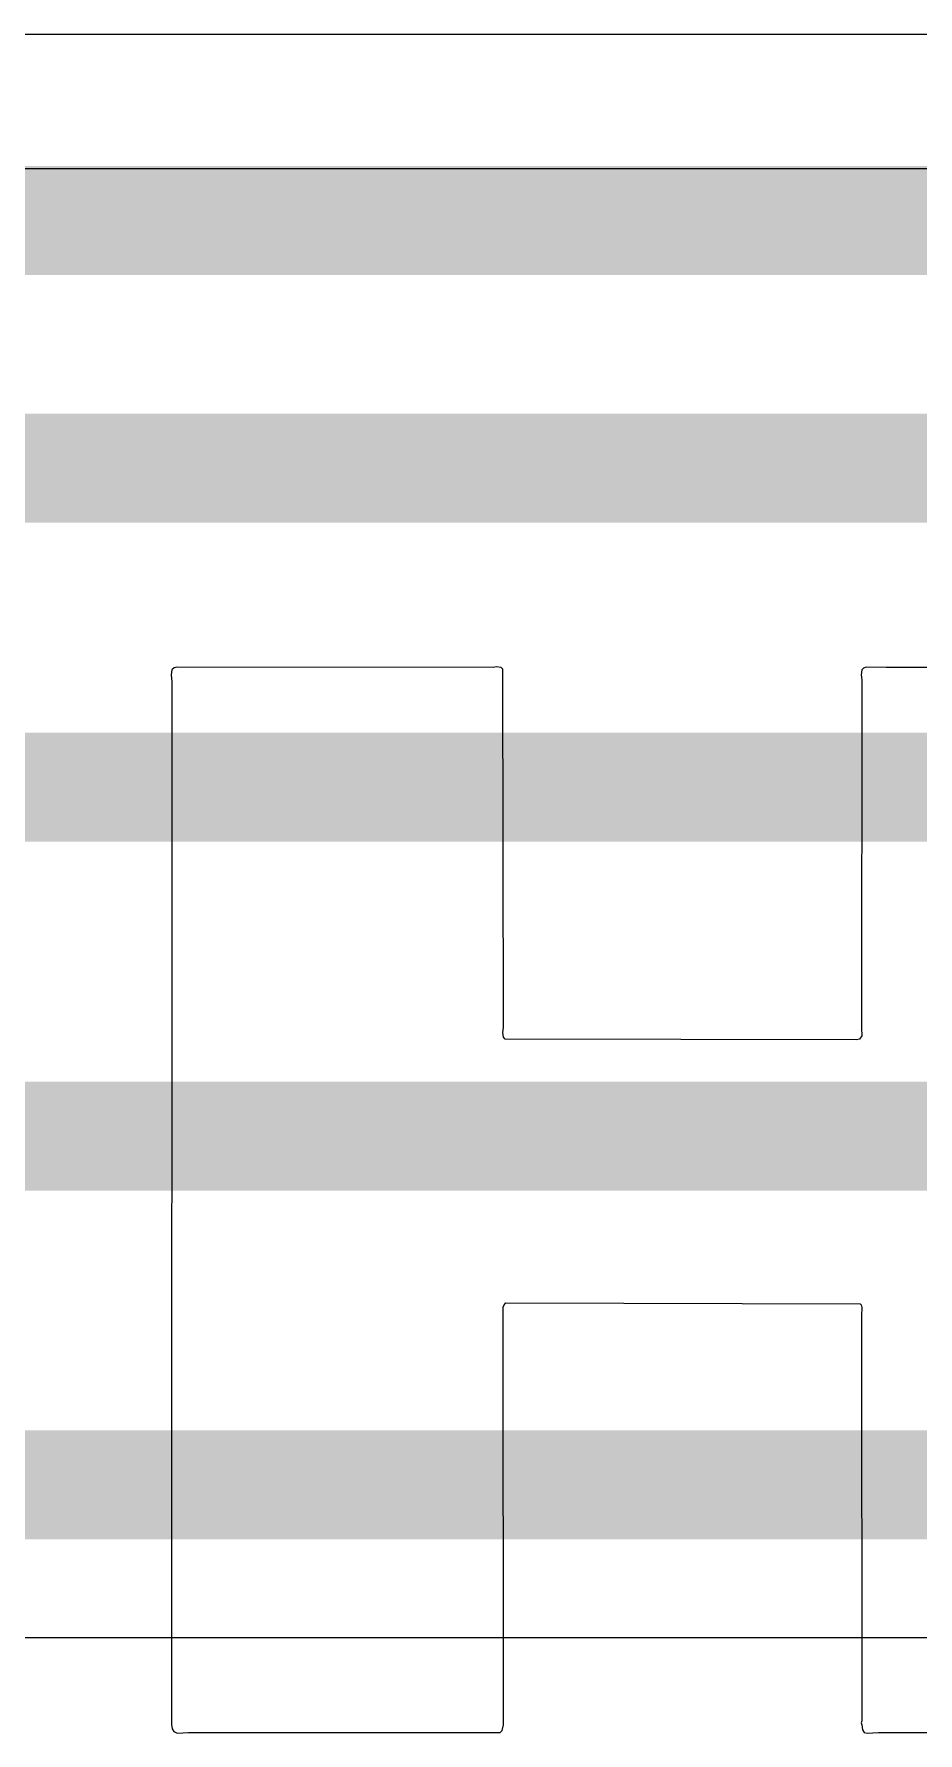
# Model space of a CAD drawing. Header units: inches. Extents: x -8 to 210, y -39 to 109.
# Drawn here: x 42.406 to 44.053, y 34.803 to 37.97 of the extents above; entities that cross this region are included whole.
import ezdxf

# ---------------------------------------------------------------- set-up
doc = ezdxf.new("R2010")
doc.units = ezdxf.units.IN
doc.layers.add('Bottom Layer', color=5, linetype='Continuous')
doc.layers.add('Bottom Overlay', color=54, linetype='Continuous')

msp = doc.modelspace()

# ---------------------------------------------------------------- linework, layer by layer
at = {"layer": 'Bottom Layer'}
msp.add_line((19.5296, 34.9807), (60.013, 34.9807), dxfattribs=at)
at = {"layer": 'Bottom Layer', "const_width": 0.2032}
for points in [[(20.4671, 37.6222), (58.1962, 37.6222)], [(17.9324, 37.1602), (58.6994, 37.1602)], [(18.6278, 36.5656), (59.4964, 36.5656)], [(18.6278, 35.9156), (60.3192, 35.9156)], [(18.8189, 35.2656), (60.131, 35.2656)]]:
    msp.add_lwpolyline(points, dxfattribs=at)
at = {"layer": 'Bottom Overlay'}
for p, q in [((51.6908, 37.9697), (40.1882, 37.9684)), ((40.5765, 37.7192), (51.4475, 37.7185)), ((42.6631, 36.7844), (42.6617, 36.7753)), ((42.6617, 36.7753), (42.6631, 36.7621)), ((42.667, 36.7884), (42.6631, 36.7844)), ((42.6722, 36.7897), (42.667, 36.7884)), ((43.2619, 36.789), (42.6722, 36.7897)), ((43.2672, 36.7903), (43.2619, 36.789)), ((43.2764, 36.789), (43.2672, 36.7903)), ((43.2796, 36.7858), (43.2764, 36.789)), ((43.281, 36.118), (43.2796, 36.7858)), ((43.9487, 36.7844), (43.9474, 36.7753)), ((43.9474, 36.7753), (43.9487, 36.7661)), ((43.952, 36.7877), (43.9487, 36.7844)), ((43.9566, 36.7897), (43.952, 36.7877)), ((43.994, 36.789), (43.9566, 36.7897)), ((43.9953, 36.789), (43.994, 36.789)), ((44.5476, 36.789), (43.9953, 36.789)), ((42.6631, 36.7621), (42.6624, 34.8186)), ((43.9487, 36.7661), (43.9481, 36.1173)), ((43.2796, 36.1088), (43.281, 36.118)), ((43.281, 36.0996), (43.2796, 36.1088)), ((43.9481, 36.1173), (43.9487, 36.1023)), ((43.2842, 36.0964), (43.281, 36.0996)), ((43.9389, 36.095), (43.2842, 36.0964)), ((43.9441, 36.0964), (43.9389, 36.095)), ((43.9487, 36.1023), (43.9441, 36.0964)), ((43.2803, 35.5965), (43.2823, 35.6011)), ((43.281, 34.8179), (43.2803, 35.5965)), ((43.2823, 35.6011), (43.2855, 35.6044)), ((43.2855, 35.6044), (43.9454, 35.6031)), ((43.9454, 35.6031), (43.9474, 35.6011)), ((43.9474, 35.6011), (43.9487, 35.5959)), ((43.9487, 35.5959), (43.9481, 35.5808)), ((43.9481, 35.5808), (43.9487, 34.8258)), ((42.6624, 34.8186), (42.6637, 34.8107)), ((42.6637, 34.8107), (42.6663, 34.8055)), ((42.6663, 34.8055), (42.6729, 34.8028)), ((43.2744, 34.8035), (43.2783, 34.8074)), ((43.2783, 34.8074), (43.281, 34.8179)), ((43.9487, 34.8258), (43.9474, 34.8219)), ((43.9474, 34.8219), (43.9487, 34.8179)), ((43.9487, 34.8179), (43.95, 34.8087)), ((43.95, 34.8087), (43.9533, 34.8041)), ((42.6729, 34.8028), (42.6939, 34.8041)), ((42.6939, 34.8041), (43.2744, 34.8035)), ((43.9533, 34.8041), (43.9585, 34.8028)), ((43.9585, 34.8028), (43.9795, 34.8041)), ((43.9795, 34.8041), (44.5587, 34.8035))]:
    msp.add_line(p, q, dxfattribs=at)

doc.saveas('drawing.dxf')
